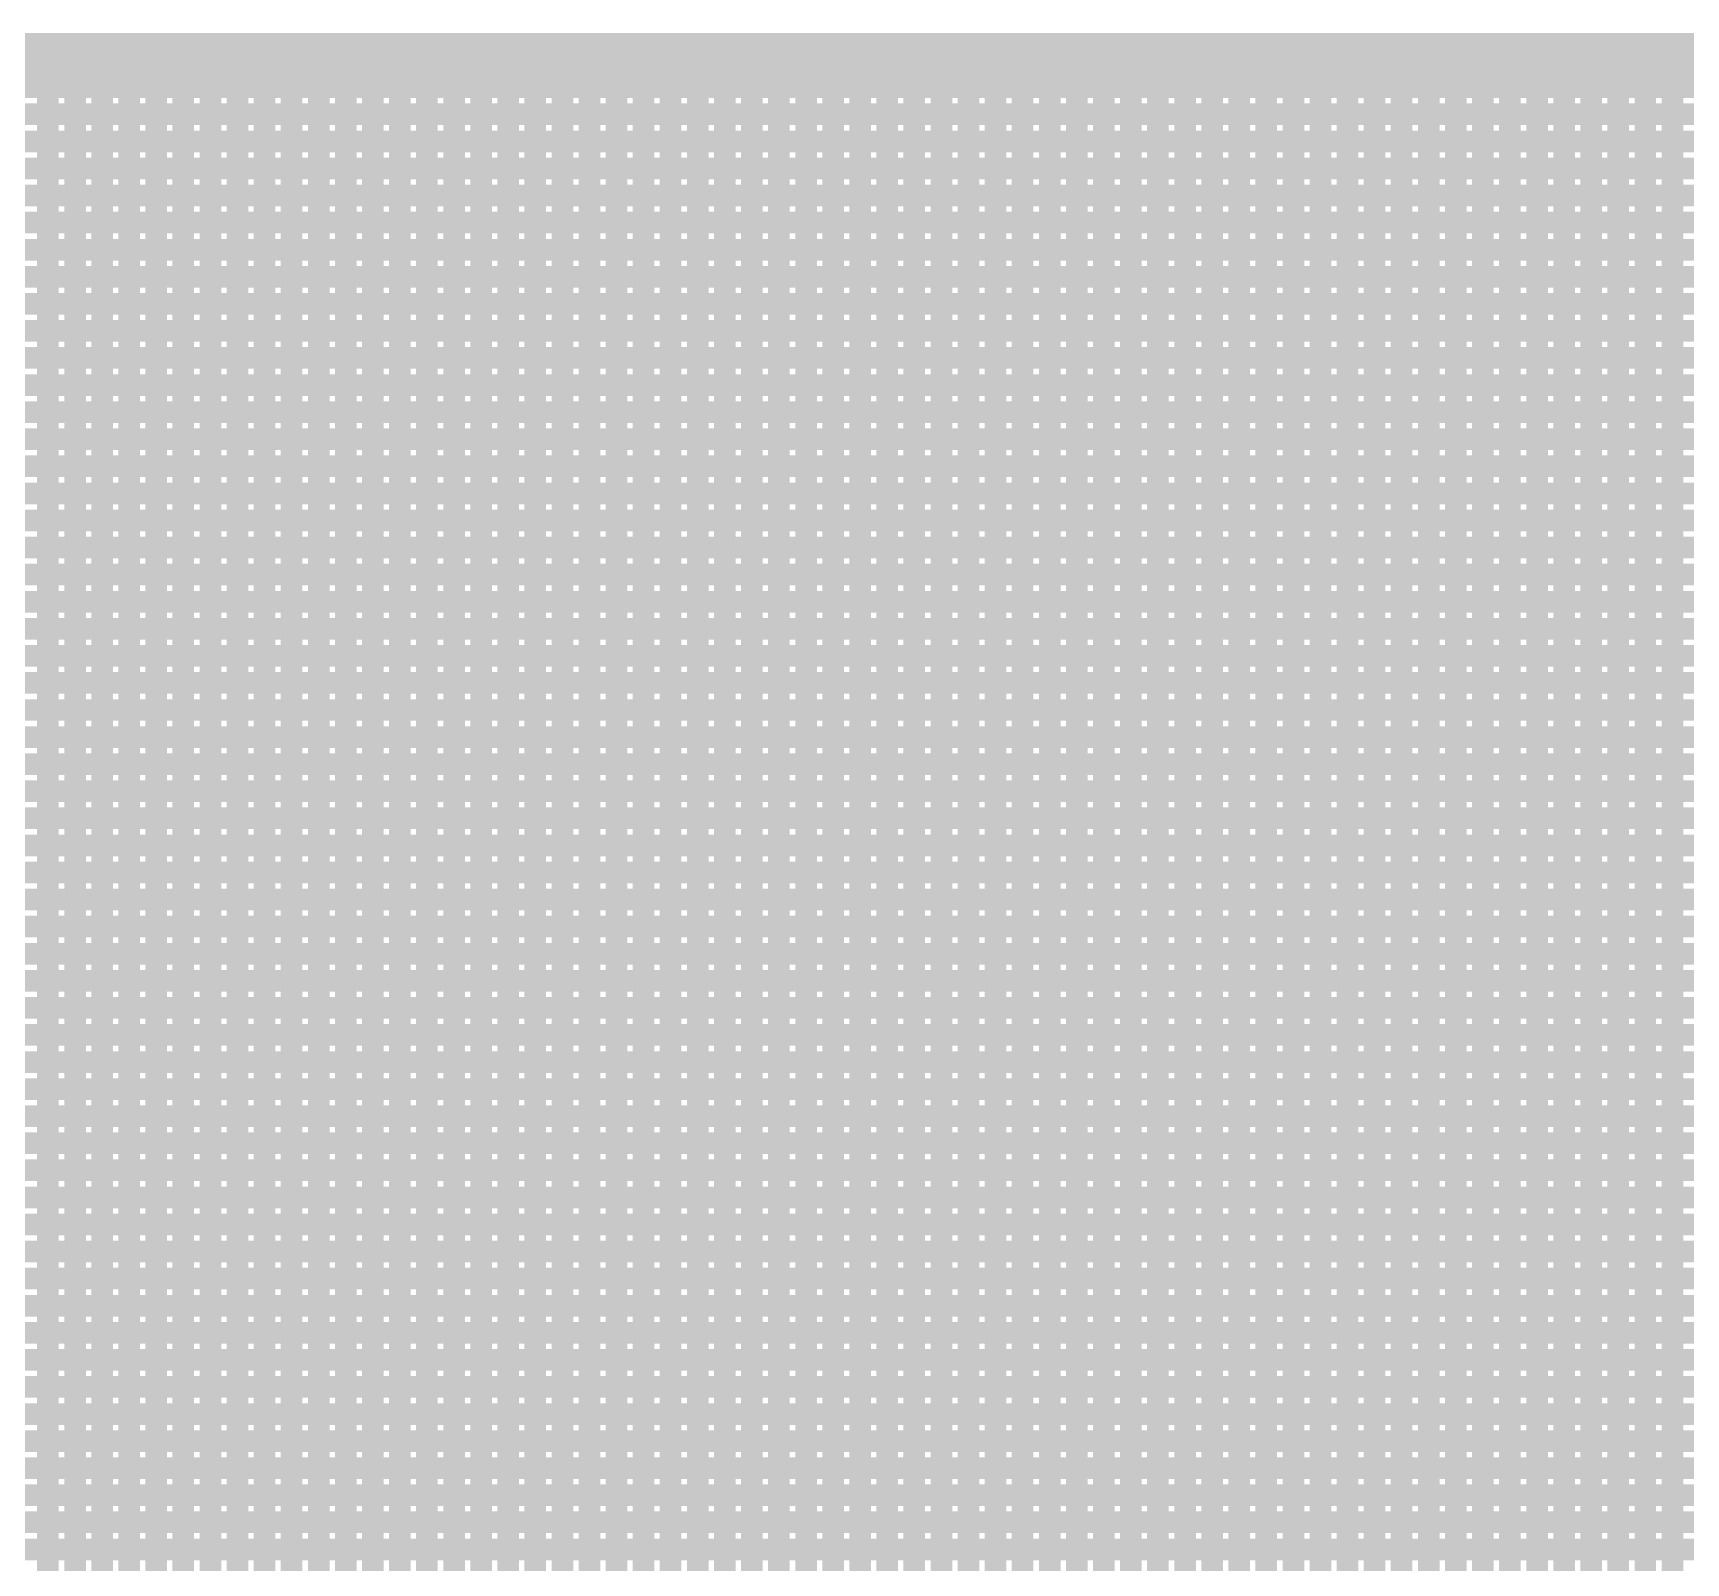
# Model space of a CAD drawing. Header units: millimetres. Extents: x 1.42 to 3.4, y 1.21 to 3.22.
# Drawn here: x 2.2473 to 2.5525, y 2.9325 to 3.215 of the extents above; entities that cross this region are included whole.
import ezdxf

# ---------------------------------------------------------------- set-up
doc = ezdxf.new("R2010")
doc.units = ezdxf.units.MM
doc.header["$MEASUREMENT"] = 0
for name, color, linetype in [('BottomLayer', 5, 'Continuous'), ('BottomSolder', 6, 'Continuous'), ('TopLayer', 1, 'Continuous'), ('TopOverlay', 2, 'Continuous')]:
    doc.layers.add(name, color=color, linetype=linetype)

# ---------------------------------------------------------------- blocks, each defined once
blk = doc.blocks.new('12864_12')
at = {"layer": 'TopOverlay', "const_width": 0.002}
blk.add_lwpolyline([(-0.4874, 0.41008), (0.48661, 0.41008)], dxfattribs=at)

msp = doc.modelspace()

# ---------------------------------------------------------------- linework, layer by layer
at = {"layer": 'BottomLayer', "const_width": 0.004}
for points in [[(1.42, 3.21), (3.384, 3.21)], [(2.25, 2.662), (2.25, 3.21)], [(2.255, 2.662), (2.255, 3.21)], [(2.26, 2.662), (2.26, 3.21)], [(2.265, 2.662), (2.265, 3.21)], [(2.27, 2.662), (2.27, 3.21)], [(2.275, 2.662), (2.275, 3.21)], [(2.28, 2.662), (2.28, 3.21)], [(2.285, 2.662), (2.285, 3.21)], [(2.29, 2.662), (2.29, 3.21)], [(2.295, 2.662), (2.295, 3.21)], [(2.3, 2.662), (2.3, 3.21)], [(2.305, 2.662), (2.305, 3.21)], [(2.31, 2.662), (2.31, 3.21)], [(2.315, 2.662), (2.315, 3.21)], [(2.32, 2.662), (2.32, 3.21)], [(2.325, 2.662), (2.325, 3.21)], [(2.33, 2.662), (2.33, 3.21)], [(2.335, 2.662), (2.335, 3.21)], [(2.34, 2.662), (2.34, 3.21)], [(2.345, 2.662), (2.345, 3.21)], [(2.35, 2.662), (2.35, 3.21)], [(2.355, 2.662), (2.355, 3.21)], [(2.36, 2.662), (2.36, 3.21)], [(2.365, 2.662), (2.365, 3.21)], [(2.37, 2.662), (2.37, 3.21)], [(2.375, 2.662), (2.375, 3.21)], [(2.38, 2.662), (2.38, 3.21)], [(2.385, 2.662), (2.385, 3.21)], [(2.39, 2.662), (2.39, 3.21)], [(2.395, 2.662), (2.395, 3.21)], [(2.4, 2.662), (2.4, 3.21)], [(2.405, 2.662), (2.405, 3.21)], [(2.41, 2.662), (2.41, 3.21)], [(2.415, 2.662), (2.415, 3.21)], [(2.42, 2.662), (2.42, 3.21)], [(2.425, 2.662), (2.425, 3.21)], [(2.43, 2.662), (2.43, 3.21)], [(2.435, 2.662), (2.435, 3.21)], [(2.44, 2.662), (2.44, 3.21)], [(2.445, 2.662), (2.445, 3.21)], [(2.45, 2.662), (2.45, 3.21)], [(2.455, 2.662), (2.455, 3.21)], [(2.46, 2.662), (2.46, 3.21)], [(2.465, 2.662), (2.465, 3.21)], [(2.47, 2.662), (2.47, 3.21)], [(2.475, 2.662), (2.475, 3.21)], [(2.48, 2.662), (2.48, 3.21)], [(2.485, 2.662), (2.485, 3.21)], [(2.49, 2.662), (2.49, 3.21)], [(2.495, 2.662), (2.495, 3.21)], [(2.5, 2.662), (2.5, 3.21)], [(2.505, 2.662), (2.505, 3.21)], [(2.51, 2.662), (2.51, 3.21)], [(2.515, 2.662), (2.515, 3.21)], [(2.52, 2.662), (2.52, 3.21)], [(2.525, 2.662), (2.525, 3.21)], [(2.53, 2.662), (2.53, 3.21)], [(2.535, 2.662), (2.535, 3.21)], [(2.54, 2.662), (2.54, 3.21)], [(2.545, 2.662), (2.545, 3.21)], [(2.55, 2.662), (2.55, 3.21)], [(1.42, 3.205), (3.384, 3.205)], [(1.42, 3.2), (3.384, 3.2)], [(1.42, 3.195), (3.384, 3.195)], [(1.42, 3.19), (3.384, 3.19)], [(1.42, 3.185), (3.384, 3.185)], [(1.42, 3.18), (3.384, 3.18)], [(1.42, 3.175), (3.384, 3.175)], [(1.42, 3.17), (3.384, 3.17)], [(1.42, 3.165), (3.384, 3.165)], [(1.42, 3.16), (3.384, 3.16)], [(1.42, 3.155), (3.384, 3.155)], [(1.42, 3.15), (3.384, 3.15)], [(1.42, 3.145), (3.384, 3.145)], [(1.42, 3.14), (3.384, 3.14)], [(1.42, 3.135), (3.384, 3.135)], [(1.42, 3.13), (3.384, 3.13)], [(1.42, 3.125), (3.384, 3.125)], [(1.42, 3.12), (3.384, 3.12)], [(1.42, 3.115), (3.384, 3.115)], [(1.42, 3.11), (3.384, 3.11)], [(1.42, 3.105), (3.384, 3.105)], [(1.42, 3.1), (3.384, 3.1)], [(1.42, 3.095), (3.384, 3.095)], [(1.42, 3.09), (3.384, 3.09)], [(1.42, 3.085), (3.384, 3.085)], [(1.42, 3.08), (3.384, 3.08)], [(1.42, 3.075), (3.384, 3.075)], [(1.42, 3.07), (3.384, 3.07)], [(1.42, 3.065), (3.384, 3.065)], [(1.42, 3.06), (3.384, 3.06)], [(1.42, 3.055), (3.384, 3.055)], [(1.42, 3.05), (3.384, 3.05)], [(1.42, 3.045), (3.384, 3.045)], [(1.42, 3.04), (3.384, 3.04)], [(1.42, 3.035), (3.384, 3.035)], [(1.42, 3.03), (3.384, 3.03)], [(1.42, 3.025), (3.384, 3.025)], [(1.42, 3.02), (3.384, 3.02)], [(1.42, 3.015), (3.384, 3.015)], [(1.42, 3.01), (3.384, 3.01)], [(1.42, 3.005), (3.384, 3.005)], [(1.42, 3), (3.384, 3)], [(1.42, 2.995), (3.384, 2.995)], [(1.42, 2.99), (3.384, 2.99)], [(1.42, 2.985), (3.384, 2.985)], [(1.42, 2.98), (3.384, 2.98)], [(1.42, 2.975), (3.384, 2.975)], [(1.42, 2.97), (3.384, 2.97)], [(1.42, 2.965), (3.384, 2.965)], [(1.42, 2.96), (3.384, 2.96)], [(1.42, 2.955), (3.384, 2.955)], [(1.42, 2.95), (3.384, 2.95)], [(1.42, 2.945), (3.384, 2.945)], [(1.42, 2.94), (3.384, 2.94)], [(1.42, 2.935), (3.384, 2.935)]]:
    msp.add_lwpolyline(points, dxfattribs=at)
at = {"layer": 'BottomLayer', "const_width": 0.002}
for points in [[(2.249, 3.21, 1), (2.251, 3.21, 1)], [(2.254, 3.21, 1), (2.256, 3.21, 1)], [(2.259, 3.21, 1), (2.261, 3.21, 1)], [(2.264, 3.21, 1), (2.266, 3.21, 1)], [(2.269, 3.21, 1), (2.271, 3.21, 1)], [(2.274, 3.21, 1), (2.276, 3.21, 1)], [(2.279, 3.21, 1), (2.281, 3.21, 1)], [(2.284, 3.21, 1), (2.286, 3.21, 1)], [(2.289, 3.21, 1), (2.291, 3.21, 1)], [(2.294, 3.21, 1), (2.296, 3.21, 1)], [(2.299, 3.21, 1), (2.301, 3.21, 1)], [(2.304, 3.21, 1), (2.306, 3.21, 1)], [(2.309, 3.21, 1), (2.311, 3.21, 1)], [(2.314, 3.21, 1), (2.316, 3.21, 1)], [(2.319, 3.21, 1), (2.321, 3.21, 1)], [(2.324, 3.21, 1), (2.326, 3.21, 1)], [(2.329, 3.21, 1), (2.331, 3.21, 1)], [(2.334, 3.21, 1), (2.336, 3.21, 1)], [(2.339, 3.21, 1), (2.341, 3.21, 1)], [(2.344, 3.21, 1), (2.346, 3.21, 1)], [(2.349, 3.21, 1), (2.351, 3.21, 1)], [(2.354, 3.21, 1), (2.356, 3.21, 1)], [(2.359, 3.21, 1), (2.361, 3.21, 1)], [(2.364, 3.21, 1), (2.366, 3.21, 1)], [(2.369, 3.21, 1), (2.371, 3.21, 1)], [(2.374, 3.21, 1), (2.376, 3.21, 1)], [(2.379, 3.21, 1), (2.381, 3.21, 1)], [(2.384, 3.21, 1), (2.386, 3.21, 1)], [(2.389, 3.21, 1), (2.391, 3.21, 1)], [(2.394, 3.21, 1), (2.396, 3.21, 1)], [(2.399, 3.21, 1), (2.401, 3.21, 1)], [(2.404, 3.21, 1), (2.406, 3.21, 1)], [(2.409, 3.21, 1), (2.411, 3.21, 1)], [(2.414, 3.21, 1), (2.416, 3.21, 1)], [(2.419, 3.21, 1), (2.421, 3.21, 1)], [(2.424, 3.21, 1), (2.426, 3.21, 1)], [(2.429, 3.21, 1), (2.431, 3.21, 1)], [(2.434, 3.21, 1), (2.436, 3.21, 1)], [(2.439, 3.21, 1), (2.441, 3.21, 1)], [(2.444, 3.21, 1), (2.446, 3.21, 1)], [(2.449, 3.21, 1), (2.451, 3.21, 1)], [(2.454, 3.21, 1), (2.456, 3.21, 1)], [(2.459, 3.21, 1), (2.461, 3.21, 1)], [(2.464, 3.21, 1), (2.466, 3.21, 1)], [(2.469, 3.21, 1), (2.471, 3.21, 1)], [(2.474, 3.21, 1), (2.476, 3.21, 1)], [(2.479, 3.21, 1), (2.481, 3.21, 1)], [(2.484, 3.21, 1), (2.486, 3.21, 1)], [(2.489, 3.21, 1), (2.491, 3.21, 1)], [(2.494, 3.21, 1), (2.496, 3.21, 1)], [(2.499, 3.21, 1), (2.501, 3.21, 1)], [(2.504, 3.21, 1), (2.506, 3.21, 1)], [(2.509, 3.21, 1), (2.511, 3.21, 1)], [(2.514, 3.21, 1), (2.516, 3.21, 1)], [(2.519, 3.21, 1), (2.521, 3.21, 1)], [(2.524, 3.21, 1), (2.526, 3.21, 1)], [(2.529, 3.21, 1), (2.531, 3.21, 1)], [(2.534, 3.21, 1), (2.536, 3.21, 1)], [(2.539, 3.21, 1), (2.541, 3.21, 1)], [(2.544, 3.21, 1), (2.546, 3.21, 1)], [(2.549, 3.21, 1), (2.551, 3.21, 1)]]:
    msp.add_lwpolyline(points, format="xyb", close=True, dxfattribs=at)
at = {"layer": 'BottomSolder', "const_width": 0.01}
msp.add_lwpolyline([(1.42, 3.21), (3.3885, 3.21)], dxfattribs=at)
at = {"layer": 'TopLayer', "const_width": 0.004}
for points in [[(1.42, 3.2089), (3.3889, 3.2089)], [(2.25, 2.80637), (2.25, 3.2089)], [(2.255, 2.80637), (2.255, 3.2089)], [(2.26, 2.80637), (2.26, 3.2089)], [(2.265, 2.80637), (2.265, 3.2089)], [(2.27, 2.80637), (2.27, 3.2089)], [(2.275, 2.80637), (2.275, 3.2089)], [(2.28, 2.80637), (2.28, 3.2089)], [(2.285, 2.80637), (2.285, 3.2089)], [(2.29, 2.80637), (2.29, 3.2089)], [(2.295, 2.80637), (2.295, 3.2089)], [(2.3, 2.80637), (2.3, 3.2089)], [(2.305, 2.80637), (2.305, 3.2089)], [(2.31, 2.80637), (2.31, 3.2089)], [(2.315, 2.80637), (2.315, 3.2089)], [(2.32, 2.80637), (2.32, 3.2089)], [(2.325, 2.80637), (2.325, 3.2089)], [(2.33, 2.80637), (2.33, 3.2089)], [(2.335, 2.80637), (2.335, 3.2089)], [(2.34, 2.80637), (2.34, 3.2089)], [(2.345, 2.80637), (2.345, 3.2089)], [(2.35, 2.80637), (2.35, 3.2089)], [(2.355, 2.80637), (2.355, 3.2089)], [(2.36, 2.80637), (2.36, 3.2089)], [(2.365, 2.80637), (2.365, 3.2089)], [(2.37, 2.80637), (2.37, 3.2089)], [(2.375, 2.80637), (2.375, 3.2089)], [(2.38, 2.80637), (2.38, 3.2089)], [(2.385, 2.80637), (2.385, 3.2089)], [(2.39, 2.80637), (2.39, 3.2089)], [(2.395, 2.80637), (2.395, 3.2089)], [(2.4, 2.80637), (2.4, 3.2089)], [(2.405, 2.80637), (2.405, 3.2089)], [(2.41, 2.80637), (2.41, 3.2089)], [(2.415, 2.80637), (2.415, 3.2089)], [(2.42, 2.80637), (2.42, 3.2089)], [(2.425, 2.80637), (2.425, 3.2089)], [(2.43, 2.80637), (2.43, 3.2089)], [(2.435, 2.80637), (2.435, 3.2089)], [(2.44, 2.80637), (2.44, 3.2089)], [(2.445, 2.80637), (2.445, 3.2089)], [(2.45, 2.80637), (2.45, 3.2089)], [(2.455, 2.80637), (2.455, 3.2089)], [(2.46, 2.80637), (2.46, 3.2089)], [(2.465, 2.80637), (2.465, 3.2089)], [(2.47, 2.80637), (2.47, 3.2089)], [(2.475, 2.80637), (2.475, 3.2089)], [(2.48, 2.80637), (2.48, 3.2089)], [(2.485, 2.80637), (2.485, 3.2089)], [(2.49, 2.80637), (2.49, 3.2089)], [(2.495, 2.80637), (2.495, 3.2089)], [(2.5, 2.80637), (2.5, 3.2089)], [(2.505, 2.80637), (2.505, 3.2089)], [(2.51, 2.80637), (2.51, 3.2089)], [(2.515, 2.80637), (2.515, 3.2089)], [(2.52, 2.80637), (2.52, 3.2089)], [(2.525, 2.80637), (2.525, 3.2089)], [(2.53, 2.80637), (2.53, 3.2089)], [(2.535, 2.80637), (2.535, 3.2089)], [(2.54, 2.80637), (2.54, 3.2089)], [(2.545, 2.80637), (2.545, 3.2089)], [(2.55, 2.80637), (2.55, 3.2089)], [(1.42, 3.205), (3.39, 3.205)], [(1.42, 3.2), (3.39, 3.2)], [(1.42, 3.195), (3.39, 3.195)], [(1.42, 3.19), (3.39, 3.19)], [(1.42, 3.185), (3.39, 3.185)], [(1.42, 3.18), (3.39, 3.18)], [(1.42, 3.175), (3.39, 3.175)], [(1.42, 3.17), (3.39, 3.17)], [(1.42, 3.165), (3.39, 3.165)], [(1.42, 3.16), (3.39, 3.16)], [(1.42, 3.155), (3.39, 3.155)], [(1.42, 3.15), (3.39, 3.15)], [(1.42, 3.145), (3.39, 3.145)], [(1.42, 3.14), (3.39, 3.14)], [(1.42, 3.135), (3.39, 3.135)], [(1.42, 3.13), (3.39, 3.13)], [(1.42, 3.125), (3.39, 3.125)], [(1.42, 3.12), (3.39, 3.12)], [(1.42, 3.115), (3.39, 3.115)], [(1.42, 3.11), (3.39, 3.11)], [(1.42, 3.105), (3.39, 3.105)], [(1.42, 3.1), (3.39, 3.1)], [(1.42, 3.095), (3.39, 3.095)], [(1.42, 3.09), (3.39, 3.09)], [(1.42, 3.085), (3.39, 3.085)], [(1.42, 3.08), (3.39, 3.08)], [(1.42, 3.075), (3.39, 3.075)], [(1.42, 3.07), (3.39, 3.07)], [(1.42, 3.065), (3.39, 3.065)], [(1.42, 3.06), (3.39, 3.06)], [(1.42, 3.055), (3.39, 3.055)], [(1.42, 3.05), (3.39, 3.05)], [(1.42, 3.045), (3.39, 3.045)], [(1.42, 3.04), (3.39, 3.04)], [(1.42, 3.035), (3.39, 3.035)], [(1.42, 3.03), (3.39, 3.03)], [(1.42, 3.025), (3.39, 3.025)], [(1.42, 3.02), (3.39, 3.02)], [(1.42, 3.015), (3.39, 3.015)], [(1.42, 3.01), (3.39, 3.01)], [(1.42, 3.005), (3.39, 3.005)], [(1.42, 3), (3.39, 3)], [(1.42, 2.995), (3.39, 2.995)], [(1.42, 2.99), (3.39, 2.99)], [(1.42, 2.985), (3.39, 2.985)], [(1.42, 2.98), (3.39, 2.98)], [(1.42, 2.975), (3.39, 2.975)], [(1.42, 2.97), (3.39, 2.97)], [(1.42, 2.965), (3.39, 2.965)], [(1.42, 2.96), (3.39, 2.96)], [(1.42, 2.955), (3.39, 2.955)], [(1.42, 2.95), (3.39, 2.95)], [(1.42, 2.945), (3.39, 2.945)], [(1.42, 2.94), (3.39, 2.94)], [(1.42, 2.935), (3.39, 2.935)]]:
    msp.add_lwpolyline(points, dxfattribs=at)
at = {"layer": 'TopLayer', "const_width": 0.002}
for points in [[(2.249, 3.2089, 1), (2.251, 3.2089, 1)], [(2.254, 3.2089, 1), (2.256, 3.2089, 1)], [(2.259, 3.2089, 1), (2.261, 3.2089, 1)], [(2.264, 3.2089, 1), (2.266, 3.2089, 1)], [(2.269, 3.2089, 1), (2.271, 3.2089, 1)], [(2.274, 3.2089, 1), (2.276, 3.2089, 1)], [(2.279, 3.2089, 1), (2.281, 3.2089, 1)], [(2.284, 3.2089, 1), (2.286, 3.2089, 1)], [(2.289, 3.2089, 1), (2.291, 3.2089, 1)], [(2.294, 3.2089, 1), (2.296, 3.2089, 1)], [(2.299, 3.2089, 1), (2.301, 3.2089, 1)], [(2.304, 3.2089, 1), (2.306, 3.2089, 1)], [(2.309, 3.2089, 1), (2.311, 3.2089, 1)], [(2.314, 3.2089, 1), (2.316, 3.2089, 1)], [(2.319, 3.2089, 1), (2.321, 3.2089, 1)], [(2.324, 3.2089, 1), (2.326, 3.2089, 1)], [(2.329, 3.2089, 1), (2.331, 3.2089, 1)], [(2.334, 3.2089, 1), (2.336, 3.2089, 1)], [(2.339, 3.2089, 1), (2.341, 3.2089, 1)], [(2.344, 3.2089, 1), (2.346, 3.2089, 1)], [(2.349, 3.2089, 1), (2.351, 3.2089, 1)], [(2.354, 3.2089, 1), (2.356, 3.2089, 1)], [(2.359, 3.2089, 1), (2.361, 3.2089, 1)], [(2.364, 3.2089, 1), (2.366, 3.2089, 1)], [(2.369, 3.2089, 1), (2.371, 3.2089, 1)], [(2.374, 3.2089, 1), (2.376, 3.2089, 1)], [(2.379, 3.2089, 1), (2.381, 3.2089, 1)], [(2.384, 3.2089, 1), (2.386, 3.2089, 1)], [(2.389, 3.2089, 1), (2.391, 3.2089, 1)], [(2.394, 3.2089, 1), (2.396, 3.2089, 1)], [(2.399, 3.2089, 1), (2.401, 3.2089, 1)], [(2.404, 3.2089, 1), (2.406, 3.2089, 1)], [(2.409, 3.2089, 1), (2.411, 3.2089, 1)], [(2.414, 3.2089, 1), (2.416, 3.2089, 1)], [(2.419, 3.2089, 1), (2.421, 3.2089, 1)], [(2.424, 3.2089, 1), (2.426, 3.2089, 1)], [(2.429, 3.2089, 1), (2.431, 3.2089, 1)], [(2.434, 3.2089, 1), (2.436, 3.2089, 1)], [(2.439, 3.2089, 1), (2.441, 3.2089, 1)], [(2.444, 3.2089, 1), (2.446, 3.2089, 1)], [(2.449, 3.2089, 1), (2.451, 3.2089, 1)], [(2.454, 3.2089, 1), (2.456, 3.2089, 1)], [(2.459, 3.2089, 1), (2.461, 3.2089, 1)], [(2.464, 3.2089, 1), (2.466, 3.2089, 1)], [(2.469, 3.2089, 1), (2.471, 3.2089, 1)], [(2.474, 3.2089, 1), (2.476, 3.2089, 1)], [(2.479, 3.2089, 1), (2.481, 3.2089, 1)], [(2.484, 3.2089, 1), (2.486, 3.2089, 1)], [(2.489, 3.2089, 1), (2.491, 3.2089, 1)], [(2.494, 3.2089, 1), (2.496, 3.2089, 1)], [(2.499, 3.2089, 1), (2.501, 3.2089, 1)], [(2.504, 3.2089, 1), (2.506, 3.2089, 1)], [(2.509, 3.2089, 1), (2.511, 3.2089, 1)], [(2.514, 3.2089, 1), (2.516, 3.2089, 1)], [(2.519, 3.2089, 1), (2.521, 3.2089, 1)], [(2.524, 3.2089, 1), (2.526, 3.2089, 1)], [(2.529, 3.2089, 1), (2.531, 3.2089, 1)], [(2.534, 3.2089, 1), (2.536, 3.2089, 1)], [(2.539, 3.2089, 1), (2.541, 3.2089, 1)], [(2.544, 3.2089, 1), (2.546, 3.2089, 1)], [(2.549, 3.2089, 1), (2.551, 3.2089, 1)]]:
    msp.add_lwpolyline(points, format="xyb", close=True, dxfattribs=at)

# ---------------------------------------------------------------- block references
msp.add_blockref('12864_12', (2.1311, 2.75))

doc.saveas('drawing.dxf')
